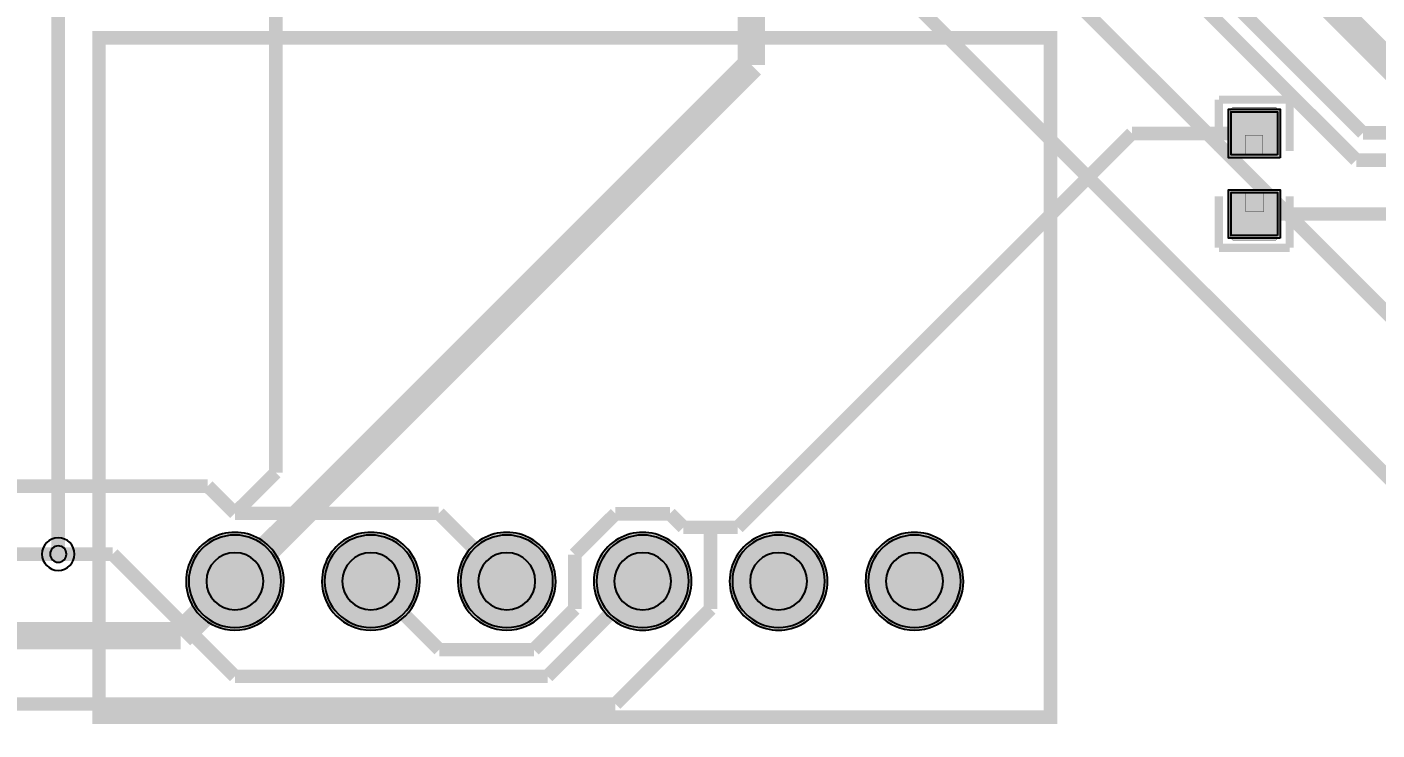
# Model space of a CAD drawing. Header units: millimetres. Extents: x -59 to 46, y -149 to -20.
# Drawn here: x -43.26 to -18.03, y -105.65 to -92.51 of the extents above; entities that cross this region are included whole.
import ezdxf

# ---------------------------------------------------------------- set-up
doc = ezdxf.new("R2010")
doc.units = ezdxf.units.MM
doc.header["$MEASUREMENT"] = 0
for name, color, linetype, true_color in [('Bottom-Layer', 7, 'Continuous', 0x0000ff), ('Bottom-Paste-Mask-Layer', 7, 'Continuous', 0x800000), ('Bottom-Solder-Mask-Layer', 7, 'Continuous', 0xaa00ff), ('Hole-Layer', 7, 'Continuous', 0x222222), ('Multi-Layer', 7, 'Continuous', 0xc0c0c0), ('Top-Layer', 7, 'Continuous', 0xff0000), ('Top-Paste-Mask-Layer', 7, 'Continuous', 0x808080), ('Top-Silkscreen-Layer', 7, 'Continuous', 0xffcc00), ('Top-Solder-Mask-Layer', 7, 'Continuous', 0x800080)]:
    doc.layers.add(name, color=color, linetype=linetype, true_color=true_color)

msp = doc.modelspace()

# ---------------------------------------------------------------- hatches: boundary and pattern name
at = {"layer": 'Bottom-Layer'}
for points in [[(-40.23368046736094, -102.87020574041149, 1), (-38.506477012954036, -102.87020574041149, 1)], [(-37.69367538735078, -102.87020574041149, 1), (-35.966471932943875, -102.87020574041149, 1)], [(-35.15367030734062, -102.87020574041149, 1), (-33.426466852933714, -102.87020574041149, 1)], [(-32.61366522733046, -102.87020574041149, 1), (-30.88646177292355, -102.87020574041149, 1)], [(-30.0736601473203, -102.87020574041149, 1), (-28.34645669291339, -102.87020574041149, 1)], [(-27.53365506731014, -102.87020574041149, 1), (-25.806451612903228, -102.87020574041149, 1)]]:
    msp.add_hatch(color=256, dxfattribs=at).paths.add_polyline_path(points)
at = {"layer": 'Bottom-Paste-Mask-Layer'}
for points in [[(-40.23368046736094, -102.87020574041149, 1), (-38.506477012954036, -102.87020574041149, 1)], [(-37.69367538735078, -102.87020574041149, 1), (-35.966471932943875, -102.87020574041149, 1)], [(-35.15367030734062, -102.87020574041149, 1), (-33.426466852933714, -102.87020574041149, 1)], [(-32.61366522733046, -102.87020574041149, 1), (-30.88646177292355, -102.87020574041149, 1)], [(-30.0736601473203, -102.87020574041149, 1), (-28.34645669291339, -102.87020574041149, 1)], [(-27.53365506731014, -102.87020574041149, 1), (-25.806451612903228, -102.87020574041149, 1)]]:
    msp.add_hatch(color=256, dxfattribs=at).paths.add_polyline_path(points)
at = {"layer": 'Bottom-Solder-Mask-Layer'}
for points in [[(-40.28448056896114, -102.87020574041149, 1), (-38.455676911353834, -102.87020574041149, 1)], [(-37.74447548895098, -102.87020574041149, 1), (-35.91567183134367, -102.87020574041149, 1)], [(-35.20447040894082, -102.87020574041149, 1), (-33.37566675133351, -102.87020574041149, 1)], [(-32.66446532893066, -102.87020574041149, 1), (-30.835661671323347, -102.87020574041149, 1)], [(-30.124460248920503, -102.87020574041149, 1), (-28.295656591313186, -102.87020574041149, 1)], [(-27.584455168910342, -102.87020574041149, 1), (-25.755651511303025, -102.87020574041149, 1)]]:
    msp.add_hatch(color=256, dxfattribs=at).paths.add_polyline_path(points)
at = {"layer": 'Hole-Layer'}
for points in [[(-39.90347980695962, -102.87020574041149, 1), (-38.836677673355354, -102.87020574041149, 1)], [(-37.36347472694946, -102.87020574041149, 1), (-36.29667259334519, -102.87020574041149, 1)], [(-34.8234696469393, -102.87020574041149, 1), (-33.75666751333503, -102.87020574041149, 1)], [(-32.28346456692914, -102.87020574041149, 1), (-31.21666243332487, -102.87020574041149, 1)], [(-29.74345948691898, -102.87020574041149, 1), (-28.67665735331471, -102.87020574041149, 1)], [(-27.20345440690882, -102.87020574041149, 1), (-26.13665227330455, -102.87020574041149, 1)]]:
    msp.add_hatch(color=256, dxfattribs=at).paths.add_polyline_path(points)
at = {"layer": 'Multi-Layer'}
for points in [[(-40.23368046736094, -102.87020574041149, 1), (-38.506477012954036, -102.87020574041149, 1)], [(-40.23368046736094, -102.87020574041149, 1), (-38.506477012954036, -102.87020574041149, 1)], [(-40.23368046736094, -102.87020574041149, 1), (-38.506477012954036, -102.87020574041149, 1)], [(-37.69367538735078, -102.87020574041149, 1), (-35.966471932943875, -102.87020574041149, 1)], [(-37.69367538735078, -102.87020574041149, 1), (-35.966471932943875, -102.87020574041149, 1)], [(-37.69367538735078, -102.87020574041149, 1), (-35.966471932943875, -102.87020574041149, 1)], [(-35.15367030734062, -102.87020574041149, 1), (-33.426466852933714, -102.87020574041149, 1)], [(-35.15367030734062, -102.87020574041149, 1), (-33.426466852933714, -102.87020574041149, 1)], [(-35.15367030734062, -102.87020574041149, 1), (-33.426466852933714, -102.87020574041149, 1)], [(-32.61366522733046, -102.87020574041149, 1), (-30.88646177292355, -102.87020574041149, 1)], [(-32.61366522733046, -102.87020574041149, 1), (-30.88646177292355, -102.87020574041149, 1)], [(-32.61366522733046, -102.87020574041149, 1), (-30.88646177292355, -102.87020574041149, 1)], [(-30.0736601473203, -102.87020574041149, 1), (-28.34645669291339, -102.87020574041149, 1)], [(-30.0736601473203, -102.87020574041149, 1), (-28.34645669291339, -102.87020574041149, 1)], [(-30.0736601473203, -102.87020574041149, 1), (-28.34645669291339, -102.87020574041149, 1)], [(-27.53365506731014, -102.87020574041149, 1), (-25.806451612903228, -102.87020574041149, 1)], [(-27.53365506731014, -102.87020574041149, 1), (-25.806451612903228, -102.87020574041149, 1)], [(-27.53365506731014, -102.87020574041149, 1), (-25.806451612903228, -102.87020574041149, 1)]]:
    msp.add_hatch(color=256, dxfattribs=at).paths.add_polyline_path(points)
at = {"layer": 'Top-Layer'}
for points in [[(-19.88803657607315, -94.90006350012702), (-20.752044704089414, -94.90006350012702), (-20.752044704089414, -94.093586487173), (-19.88803657607315, -94.093586487173)], [(-19.88803657607315, -96.40679451358905), (-20.752044704089414, -96.40679451358905), (-20.752044704089414, -95.60031750063503), (-19.88803657607315, -95.60031750063503)], [(-40.23368046736094, -102.87020574041149, 1), (-38.506477012954036, -102.87020574041149, 1)], [(-37.69367538735078, -102.87020574041149, 1), (-35.966471932943875, -102.87020574041149, 1)], [(-35.15367030734062, -102.87020574041149, 1), (-33.426466852933714, -102.87020574041149, 1)], [(-32.61366522733046, -102.87020574041149, 1), (-30.88646177292355, -102.87020574041149, 1)], [(-30.0736601473203, -102.87020574041149, 1), (-28.34645669291339, -102.87020574041149, 1)], [(-27.53365506731014, -102.87020574041149, 1), (-25.806451612903228, -102.87020574041149, 1)]]:
    msp.add_hatch(color=256, dxfattribs=at).paths.add_polyline_path(points)
at = {"layer": 'Top-Paste-Mask-Layer'}
for points in [[(-20.770027940055883, -94.05516891033784), (-20.72001524003048, -94.00518161036324), (-19.920015240030484, -94.00518161036324), (-19.870027940055884, -94.05516891033784), (-19.870027940055884, -94.85516891033782), (-19.920015240030484, -94.90518161036324), (-20.16205232410465, -94.90518161036324), (-20.16205232410465, -94.53517907035815), (-20.49204978409957, -94.53517907035815), (-20.49204978409957, -94.90518161036324), (-20.720015240030484, -94.90518161036324), (-20.770027940055883, -94.85516891033782)], [(-20.770027940055883, -94.05516891033784), (-20.72001524003048, -94.00518161036324), (-19.920015240030484, -94.00518161036324), (-19.870027940055884, -94.05516891033784), (-19.870027940055884, -94.85516891033782), (-19.920015240030484, -94.90518161036324), (-20.16205232410465, -94.90518161036324), (-20.16205232410465, -94.53517907035815), (-20.49204978409957, -94.53517907035815), (-20.49204978409957, -94.90518161036324), (-20.720015240030484, -94.90518161036324), (-20.770027940055883, -94.85516891033782)], [(-19.870053340106683, -96.44521209042419), (-19.920066040132085, -96.49519939039878), (-20.72006604013208, -96.49519939039878), (-20.77005334010668, -96.44521209042419), (-20.77005334010668, -95.6452120904242), (-20.72006604013208, -95.59519939039879), (-20.478028956057916, -95.59519939039879), (-20.478028956057916, -95.96520193040388), (-20.148031496062995, -95.96520193040388), (-20.148031496062995, -95.59519939039879), (-19.92006604013208, -95.59519939039879), (-19.870053340106683, -95.6452120904242)], [(-19.870053340106683, -96.44521209042419), (-19.920066040132085, -96.49519939039878), (-20.72006604013208, -96.49519939039878), (-20.77005334010668, -96.44521209042419), (-20.77005334010668, -95.6452120904242), (-20.72006604013208, -95.59519939039879), (-20.478028956057916, -95.59519939039879), (-20.478028956057916, -95.96520193040388), (-20.148031496062995, -95.96520193040388), (-20.148031496062995, -95.59519939039879), (-19.92006604013208, -95.59519939039879), (-19.870053340106683, -95.6452120904242)], [(-40.23368046736094, -102.87020574041149, 1), (-38.506477012954036, -102.87020574041149, 1)], [(-37.69367538735078, -102.87020574041149, 1), (-35.966471932943875, -102.87020574041149, 1)], [(-35.15367030734062, -102.87020574041149, 1), (-33.426466852933714, -102.87020574041149, 1)], [(-32.61366522733046, -102.87020574041149, 1), (-30.88646177292355, -102.87020574041149, 1)], [(-30.0736601473203, -102.87020574041149, 1), (-28.34645669291339, -102.87020574041149, 1)], [(-27.53365506731014, -102.87020574041149, 1), (-25.806451612903228, -102.87020574041149, 1)]]:
    msp.add_hatch(color=256, dxfattribs=at).paths.add_polyline_path(points)
at = {"layer": 'Top-Solder-Mask-Layer'}
for points in [[(-19.83723647447295, -94.95086360172722), (-20.802844805689617, -94.95086360172722), (-20.802844805689617, -94.0427863855728), (-19.83723647447295, -94.0427863855728)], [(-19.83723647447295, -96.45759461518925), (-20.802844805689617, -96.45759461518925), (-20.802844805689617, -95.54951739903483), (-19.83723647447295, -95.54951739903483)], [(-40.28448056896114, -102.87020574041149, 1), (-38.455676911353834, -102.87020574041149, 1)], [(-37.74447548895098, -102.87020574041149, 1), (-35.91567183134367, -102.87020574041149, 1)], [(-35.20447040894082, -102.87020574041149, 1), (-33.37566675133351, -102.87020574041149, 1)], [(-32.66446532893066, -102.87020574041149, 1), (-30.835661671323347, -102.87020574041149, 1)], [(-30.124460248920503, -102.87020574041149, 1), (-28.295656591313186, -102.87020574041149, 1)], [(-27.584455168910342, -102.87020574041149, 1), (-25.755651511303025, -102.87020574041149, 1)]]:
    msp.add_hatch(color=256, dxfattribs=at).paths.add_polyline_path(points)

# ---------------------------------------------------------------- linework, layer by layer
at = {"layer": 'Bottom-Layer'}
for points, const_width in [([(-42.672085344170696, -102.36220472440947), (-42.672085344170696, -74.59150368300737)], 0.25400050800101603), ([(-29.718059436118875, -93.21818643637289), (-29.718059436118875, -83.82016764033528)], 0.5080010160020321), ([(-6.985013970027941, -108.71221742443487), (-26.035052070104143, -89.66217932435866)], 0.25400050800101603), ([(-9.525019050038102, -109.2202184404369), (-26.79705359410719, -91.94818389636781)], 0.25400050800101603), ([(-39.37007874015749, -102.87020574041149), (-29.718059436118875, -93.21818643637289)], 0.5080010160020321), ([(-39.37007874015749, -102.87020574041149), (-40.38608077216155, -103.88620777241556)], 0.5080010160020321), ([(-40.38608077216155, -103.88620777241556), (-53.59410718821438, -103.88620777241556)], 0.5080010160020321)]:
    msp.add_lwpolyline(points, dxfattribs=dict(at, const_width=const_width))
for points in [[(-40.23368046736094, -102.87020574041149, 1), (-38.50647701295403, -102.87020574041149, 1)], [(-37.69367538735078, -102.87020574041149, 1), (-35.96647193294387, -102.87020574041149, 1)], [(-35.15367030734062, -102.87020574041149, 1), (-33.42646685293371, -102.87020574041149, 1)], [(-32.61366522733046, -102.87020574041149, 1), (-30.88646177292355, -102.87020574041149, 1)], [(-30.0736601473203, -102.87020574041149, 1), (-28.34645669291339, -102.87020574041149, 1)], [(-27.53365506731014, -102.87020574041149, 1), (-25.806451612903228, -102.87020574041149, 1)]]:
    msp.add_lwpolyline(points, format="xyb", close=True, dxfattribs=at)
at = {"layer": 'Bottom-Paste-Mask-Layer'}
for points in [[(-40.23368046736094, -102.87020574041149, 1), (-38.50647701295403, -102.87020574041149, 1)], [(-37.69367538735078, -102.87020574041149, 1), (-35.96647193294387, -102.87020574041149, 1)], [(-35.15367030734062, -102.87020574041149, 1), (-33.42646685293371, -102.87020574041149, 1)], [(-32.61366522733046, -102.87020574041149, 1), (-30.88646177292355, -102.87020574041149, 1)], [(-30.0736601473203, -102.87020574041149, 1), (-28.34645669291339, -102.87020574041149, 1)], [(-27.53365506731014, -102.87020574041149, 1), (-25.806451612903228, -102.87020574041149, 1)]]:
    msp.add_lwpolyline(points, format="xyb", close=True, dxfattribs=at)
at = {"layer": 'Bottom-Solder-Mask-Layer'}
for points in [[(-40.28448056896114, -102.87020573819883, 1), (-38.45567691135383, -102.87020574177762), (-38.45567691135383, -102.87020574262415, 1), (-40.28448056896114, -102.87020573904536)], [(-37.74447548895098, -102.87020573819883, 1), (-35.915671831343666, -102.87020574177762), (-35.915671831343666, -102.87020574262415, 1), (-37.74447548895098, -102.87020573904536)], [(-35.20447040894082, -102.87020573819883, 1), (-33.37566675133351, -102.87020574177762), (-33.37566675133351, -102.87020574262415, 1), (-35.20447040894082, -102.87020573904536)], [(-32.66446532893066, -102.87020573819883, 1), (-30.835661671323347, -102.87020574177762), (-30.835661671323347, -102.87020574262415, 1), (-32.66446532893066, -102.87020573904536)], [(-30.1244602489205, -102.87020573819883, 1), (-28.295656591313186, -102.87020574177762), (-28.295656591313186, -102.87020574262415, 1), (-30.1244602489205, -102.87020573904536)], [(-27.58445516891034, -102.87020573819883, 1), (-25.75565151130303, -102.87020574177762), (-25.75565151130303, -102.87020574262415, 1), (-27.58445516891034, -102.87020573904536)]]:
    msp.add_lwpolyline(points, format="xyb", dxfattribs=at)
at = {"layer": 'Hole-Layer'}
msp.add_lwpolyline([(-42.82458470916942, -102.36220472440947, 1), (-42.519585979171964, -102.36220472440947, 1)], format="xyb", close=True, dxfattribs=at)
for points in [[(-39.903479806959616, -102.87020574052656, 1), (-38.836677673355354, -102.87020574052656), (-38.836677673355354, -102.87020574029644, 1), (-39.903479806959616, -102.87020574029644)], [(-37.363474726949455, -102.87020574052656, 1), (-36.29667259334519, -102.87020574052656), (-36.29667259334519, -102.87020574029644, 1), (-37.363474726949455, -102.87020574029644)], [(-34.823469646939294, -102.87020574052656, 1), (-33.75666751333503, -102.87020574052656), (-33.75666751333503, -102.87020574029644, 1), (-34.823469646939294, -102.87020574029644)], [(-32.28346456692913, -102.87020574052656, 1), (-31.21666243332487, -102.87020574052656), (-31.21666243332487, -102.87020574029644, 1), (-32.28346456692913, -102.87020574029644)], [(-29.743459486918976, -102.87020574052656, 1), (-28.676657353314713, -102.87020574052656), (-28.676657353314713, -102.87020574029644, 1), (-29.743459486918976, -102.87020574029644)], [(-27.203454406908815, -102.87020574052656, 1), (-26.136652273304552, -102.87020574052656), (-26.136652273304552, -102.87020574029644, 1), (-27.203454406908815, -102.87020574029644)]]:
    msp.add_lwpolyline(points, format="xyb", dxfattribs=at)
at = {"layer": 'Multi-Layer'}
for points in [[(-42.97708661417324, -102.36220472440947, 1), (-42.36708407416815, -102.36220472440947, 1)], [(-40.23368046736094, -102.87020574041149, 1), (-38.50647701295403, -102.87020574041149, 1)], [(-40.23368046736094, -102.87020574041149, 1), (-38.50647701295403, -102.87020574041149, 1)], [(-40.23368046736094, -102.87020574041149, 1), (-38.50647701295403, -102.87020574041149, 1)], [(-37.69367538735078, -102.87020574041149, 1), (-35.96647193294387, -102.87020574041149, 1)], [(-37.69367538735078, -102.87020574041149, 1), (-35.96647193294387, -102.87020574041149, 1)], [(-37.69367538735078, -102.87020574041149, 1), (-35.96647193294387, -102.87020574041149, 1)], [(-35.15367030734062, -102.87020574041149, 1), (-33.42646685293371, -102.87020574041149, 1)], [(-35.15367030734062, -102.87020574041149, 1), (-33.42646685293371, -102.87020574041149, 1)], [(-35.15367030734062, -102.87020574041149, 1), (-33.42646685293371, -102.87020574041149, 1)], [(-32.61366522733046, -102.87020574041149, 1), (-30.88646177292355, -102.87020574041149, 1)], [(-32.61366522733046, -102.87020574041149, 1), (-30.88646177292355, -102.87020574041149, 1)], [(-32.61366522733046, -102.87020574041149, 1), (-30.88646177292355, -102.87020574041149, 1)], [(-30.0736601473203, -102.87020574041149, 1), (-28.34645669291339, -102.87020574041149, 1)], [(-30.0736601473203, -102.87020574041149, 1), (-28.34645669291339, -102.87020574041149, 1)], [(-30.0736601473203, -102.87020574041149, 1), (-28.34645669291339, -102.87020574041149, 1)], [(-27.53365506731014, -102.87020574041149, 1), (-25.806451612903228, -102.87020574041149, 1)], [(-27.53365506731014, -102.87020574041149, 1), (-25.806451612903228, -102.87020574041149, 1)], [(-27.53365506731014, -102.87020574041149, 1), (-25.806451612903228, -102.87020574041149, 1)]]:
    msp.add_lwpolyline(points, format="xyb", close=True, dxfattribs=at)
at = {"layer": 'Top-Layer'}
for points, const_width in [([(-38.608077216154435, -100.83820167640337), (-38.608077216154435, -79.50215900431802)], 0.25400050800101603), ([(-17.253873507747016, -93.744348488697), (-27.178054356108717, -83.82016764033528)], 0.5080010160020321), ([(-18.288036576073154, -94.48818897637797), (-27.686055372110747, -85.09017018034037)], 0.25400050800101603), ([(-18.415036830073664, -94.99618999238), (-27.813055626111257, -85.5981711963424)], 0.25400050800101603), ([(-8.128016256032513, -94.48818897637797), (-18.288036576073154, -94.48818897637797)], 0.25400050800101603), ([(-22.60604521209043, -94.49682499365), (-29.97205994411989, -101.86283972567946)], 0.25400050800101603), ([(-20.32004064008128, -94.49682499365), (-22.60604521209043, -94.49682499365)], 0.25400050800101603), ([(-9.017018034036068, -94.99618999238), (-18.415036830073664, -94.99618999238)], 0.25400050800101603), ([(-20.32004064008128, -96.00355600711202), (-17.17185674371349, -96.00355600711202)], 0.25400050800101603), ([(-39.37007874015749, -101.60020320040641), (-38.608077216154435, -100.83820167640337)], 0.25400050800101603), ([(-39.878079756159515, -101.09220218440439), (-48.76809753619508, -101.09220218440439)], 0.25400050800101603), ([(-39.37007874015749, -101.60020320040641), (-39.878079756159515, -101.09220218440439)], 0.25400050800101603), ([(-35.56007112014225, -101.60020320040641), (-39.37007874015749, -101.60020320040641)], 0.25400050800101603), ([(-34.29006858013717, -102.87020574041149), (-35.56007112014225, -101.60020320040641)], 0.25400050800101603), ([(-32.25806451612904, -101.60883921767845), (-33.020066040132086, -102.37084074168149)], 0.25400050800101603), ([(-31.242062484124972, -101.60883921767845), (-32.25806451612904, -101.60883921767845)], 0.25400050800101603), ([(-30.988061976123955, -101.86283972567946), (-31.242062484124972, -101.60883921767845)], 0.25400050800101603), ([(-30.480060960121925, -101.86283972567946), (-30.988061976123955, -101.86283972567946)], 0.25400050800101603), ([(-30.480060960121925, -101.86283972567946), (-30.480060960121925, -103.38684277368556)], 0.25400050800101603), ([(-29.97205994411989, -101.86283972567946), (-30.480060960121925, -101.86283972567946)], 0.25400050800101603), ([(-42.672085344170696, -102.36220472440947), (-47.49809499619, -102.36220472440947)], 0.25400050800101603), ([(-41.65608331216663, -102.36220472440947), (-42.672085344170696, -102.36220472440947)], 0.25400050800101603), ([(-39.37007874015749, -104.6482092964186), (-41.65608331216663, -102.36220472440947)], 0.25400050800101603), ([(-33.020066040132086, -102.37084074168149), (-33.020066040132086, -103.38684277368556)], 0.25400050800101603), ([(-35.551435102870215, -104.14884429768861), (-36.83007366014733, -102.87020574041149)], 0.25400050800101603), ([(-31.750063500127006, -102.87020574041149), (-33.52806705613412, -104.6482092964186)], 0.25400050800101603), ([(-33.020066040132086, -103.38684277368556), (-33.78206756413513, -104.14884429768861)], 0.25400050800101603), ([(-30.480060960121925, -103.38684277368556), (-32.25806451612904, -105.16484632969266)], 0.25400050800101603), ([(-33.78206756413513, -104.14884429768861), (-35.551435102870215, -104.14884429768861)], 0.25400050800101603), ([(-33.52806705613412, -104.6482092964186), (-39.37007874015749, -104.6482092964186)], 0.25400050800101603), ([(-32.25806451612904, -105.16484632969266), (-49.77546355092711, -105.16484632969266)], 0.25400050800101603)]:
    msp.add_lwpolyline(points, dxfattribs=dict(at, const_width=const_width))
for points in [[(-19.88803657607315, -94.90006350012702), (-20.752044704089414, -94.90006350012702), (-20.752044704089414, -94.093586487173), (-19.88803657607315, -94.093586487173)], [(-19.88803657607315, -96.40679451358905), (-20.752044704089414, -96.40679451358905), (-20.752044704089414, -95.60031750063503), (-19.88803657607315, -95.60031750063503)]]:
    msp.add_lwpolyline(points, close=True, dxfattribs=at)
for points in [[(-40.23368046736094, -102.87020574041149, 1), (-38.50647701295403, -102.87020574041149, 1)], [(-37.69367538735078, -102.87020574041149, 1), (-35.96647193294387, -102.87020574041149, 1)], [(-35.15367030734062, -102.87020574041149, 1), (-33.42646685293371, -102.87020574041149, 1)], [(-32.61366522733046, -102.87020574041149, 1), (-30.88646177292355, -102.87020574041149, 1)], [(-30.0736601473203, -102.87020574041149, 1), (-28.34645669291339, -102.87020574041149, 1)], [(-27.53365506731014, -102.87020574041149, 1), (-25.806451612903228, -102.87020574041149, 1)]]:
    msp.add_lwpolyline(points, format="xyb", close=True, dxfattribs=at)
at = {"layer": 'Top-Paste-Mask-Layer', "const_width": 0.005080010160020321}
for points in [[(-20.770027940055883, -94.05516891033784), (-20.72001524003048, -94.00518161036324), (-19.920015240030484, -94.00518161036324), (-19.870027940055884, -94.05516891033784), (-19.870027940055884, -94.85516891033782), (-19.920015240030484, -94.90518161036324), (-20.16205232410465, -94.90518161036324), (-20.16205232410465, -94.53517907035815), (-20.49204978409957, -94.53517907035815), (-20.49204978409957, -94.90518161036324), (-20.720015240030484, -94.90518161036324), (-20.770027940055883, -94.85516891033782)], [(-20.770027940055883, -94.05516891033784), (-20.72001524003048, -94.00518161036324), (-19.920015240030484, -94.00518161036324), (-19.870027940055884, -94.05516891033784), (-19.870027940055884, -94.85516891033782), (-19.920015240030484, -94.90518161036324), (-20.16205232410465, -94.90518161036324), (-20.16205232410465, -94.53517907035815), (-20.49204978409957, -94.53517907035815), (-20.49204978409957, -94.90518161036324), (-20.720015240030484, -94.90518161036324), (-20.770027940055883, -94.85516891033782)], [(-19.870053340106683, -96.44521209042419), (-19.920066040132085, -96.49519939039878), (-20.72006604013208, -96.49519939039878), (-20.77005334010668, -96.44521209042419), (-20.77005334010668, -95.6452120904242), (-20.72006604013208, -95.59519939039879), (-20.478028956057916, -95.59519939039879), (-20.478028956057916, -95.96520193040388), (-20.148031496062995, -95.96520193040388), (-20.148031496062995, -95.59519939039879), (-19.92006604013208, -95.59519939039879), (-19.870053340106683, -95.6452120904242)], [(-19.870053340106683, -96.44521209042419), (-19.920066040132085, -96.49519939039878), (-20.72006604013208, -96.49519939039878), (-20.77005334010668, -96.44521209042419), (-20.77005334010668, -95.6452120904242), (-20.72006604013208, -95.59519939039879), (-20.478028956057916, -95.59519939039879), (-20.478028956057916, -95.96520193040388), (-20.148031496062995, -95.96520193040388), (-20.148031496062995, -95.59519939039879), (-19.92006604013208, -95.59519939039879), (-19.870053340106683, -95.6452120904242)]]:
    msp.add_lwpolyline(points, close=True, dxfattribs=at)
at = {"layer": 'Top-Paste-Mask-Layer'}
for points in [[(-40.23368046736094, -102.87020574041149, 1), (-38.50647701295403, -102.87020574041149, 1)], [(-37.69367538735078, -102.87020574041149, 1), (-35.96647193294387, -102.87020574041149, 1)], [(-35.15367030734062, -102.87020574041149, 1), (-33.42646685293371, -102.87020574041149, 1)], [(-32.61366522733046, -102.87020574041149, 1), (-30.88646177292355, -102.87020574041149, 1)], [(-30.0736601473203, -102.87020574041149, 1), (-28.34645669291339, -102.87020574041149, 1)], [(-27.53365506731014, -102.87020574041149, 1), (-25.806451612903228, -102.87020574041149, 1)]]:
    msp.add_lwpolyline(points, format="xyb", close=True, dxfattribs=at)
at = {"layer": 'Top-Silkscreen-Layer', "const_width": 0.25400050800101603}
msp.add_lwpolyline([(-41.91008382016764, -92.71018542037085), (-24.130048260096522, -92.71018542037085), (-24.130048260096522, -105.41021082042165), (-41.91008382016764, -105.41021082042165)], close=True, dxfattribs=at)
msp.add_lwpolyline([(-41.91008382016764, -92.71018542037085), (-24.130048260096522, -92.71018542037085), (-24.130048260096522, -105.41021082042165), (-41.91008382016764, -105.41021082042165)], close=True, dxfattribs=at)
at = {"layer": 'Top-Silkscreen-Layer', "const_width": 0.15240030480060962}
for points in [[(-19.65943611887224, -93.86510033020068), (-20.980645161290322, -93.86510033020068)], [(-20.980645161290322, -93.86510033020068), (-20.980645161290326, -94.8239776479553)], [(-19.65943611887224, -93.86510033020068), (-20.980645161290322, -93.86510033020068)], [(-20.980645161290322, -93.86510033020068), (-20.980645161290326, -94.8239776479553)], [(-19.65943611887224, -94.8239776479553), (-19.65943611887224, -93.86510033020068)], [(-19.65943611887224, -94.8239776479553), (-19.65943611887224, -93.86510033020068)], [(-20.980645161290326, -96.63528067056136), (-20.980645161290326, -95.67640335280672)], [(-20.980645161290326, -96.63528067056136), (-20.980645161290326, -95.67640335280672)], [(-19.65943611887224, -95.67640335280672), (-19.659436118872243, -96.63528067056136)], [(-19.65943611887224, -95.67640335280672), (-19.659436118872243, -96.63528067056136)], [(-19.659436118872243, -96.63528067056136), (-20.980645161290326, -96.63528067056136)], [(-19.659436118872243, -96.63528067056136), (-20.980645161290326, -96.63528067056136)]]:
    msp.add_lwpolyline(points, dxfattribs=at)
at = {"layer": 'Top-Solder-Mask-Layer'}
for points in [[(-19.83723647447295, -94.95086360172722), (-20.802844805689617, -94.95086360172722), (-20.802844805689617, -94.0427863855728), (-19.83723647447295, -94.0427863855728)], [(-19.83723647447295, -96.45759461518925), (-20.802844805689617, -96.45759461518925), (-20.802844805689617, -95.54951739903483), (-19.83723647447295, -95.54951739903483)]]:
    msp.add_lwpolyline(points, close=True, dxfattribs=at)
for points in [[(-40.28448056896114, -102.87020573819883, 1), (-38.45567691135383, -102.87020574177762), (-38.45567691135383, -102.87020574262415, 1), (-40.28448056896114, -102.87020573904536)], [(-37.74447548895098, -102.87020573819883, 1), (-35.915671831343666, -102.87020574177762), (-35.915671831343666, -102.87020574262415, 1), (-37.74447548895098, -102.87020573904536)], [(-35.20447040894082, -102.87020573819883, 1), (-33.37566675133351, -102.87020574177762), (-33.37566675133351, -102.87020574262415, 1), (-35.20447040894082, -102.87020573904536)], [(-32.66446532893066, -102.87020573819883, 1), (-30.835661671323347, -102.87020574177762), (-30.835661671323347, -102.87020574262415, 1), (-32.66446532893066, -102.87020573904536)], [(-30.1244602489205, -102.87020573819883, 1), (-28.295656591313186, -102.87020574177762), (-28.295656591313186, -102.87020574262415, 1), (-30.1244602489205, -102.87020573904536)], [(-27.58445516891034, -102.87020573819883, 1), (-25.75565151130303, -102.87020574177762), (-25.75565151130303, -102.87020574262415, 1), (-27.58445516891034, -102.87020573904536)]]:
    msp.add_lwpolyline(points, format="xyb", dxfattribs=at)

doc.saveas('drawing.dxf')
